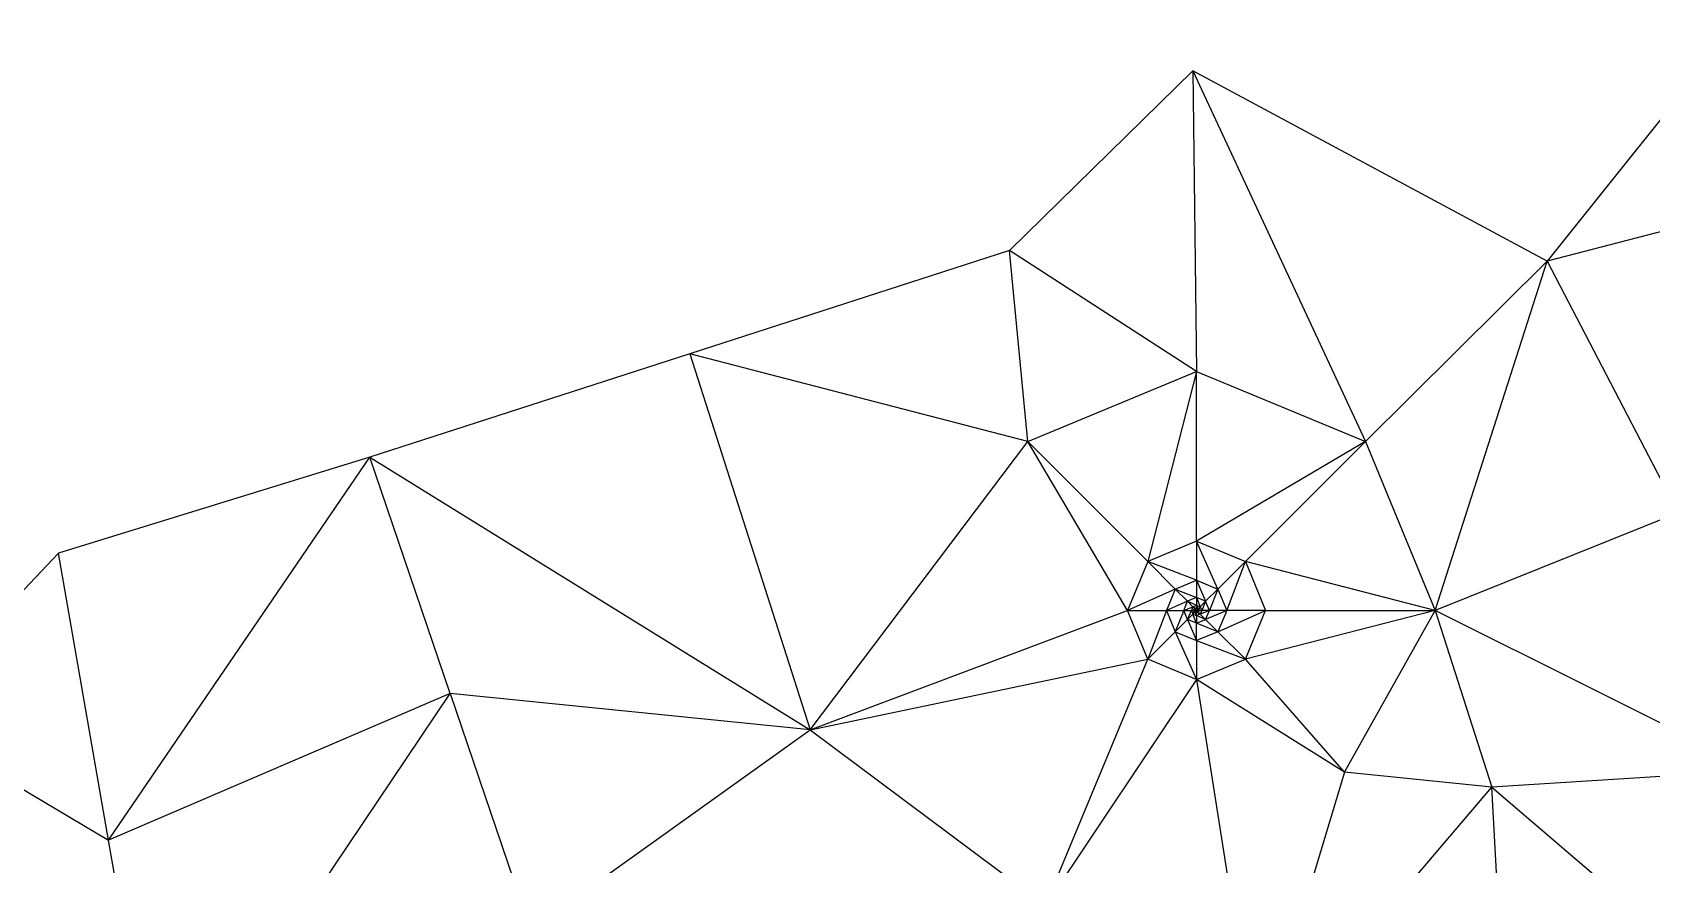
# Model space of a CAD drawing. Header units: inches. Extents: x 2000000 to 2613718, y 1000000 to 1269741.
# Drawn here: x 2611654 to 2612122.8, y 1269378.4 to 1269619.2 of the extents above; entities that cross this region are included whole.
import ezdxf

# ---------------------------------------------------------------- set-up
doc = ezdxf.new("R2010")
doc.units = ezdxf.units.IN
doc.header["$MEASUREMENT"] = 0

msp = doc.modelspace()

# ---------------------------------------------------------------- linework, layer by layer
for points, elevation in [([(2611984.87, 1269458.12), (2611982.31, 1269451.95)], 246.51), ([(2611984.87, 1269458.12), (2611982.31, 1269451.95)], 246.51), ([(2611990.54, 1269451.95), (2611990.69, 1269452.3)], 246.24), ([(2611990.54, 1269451.95), (2611990.69, 1269452.3)], 246.24), ([(2611990.69, 1269451.6), (2611990.54, 1269451.95)], 246.24), ([(2611990.69, 1269451.6), (2611990.54, 1269451.95)], 246.24), ([(2611991.04, 1269452.45), (2611990.69, 1269452.3)], 246.24), ([(2611991.04, 1269452.45), (2611990.69, 1269452.3)], 246.24), ([(2611991.04, 1269451.45), (2611990.69, 1269451.6)], 246.24), ([(2611991.04, 1269451.45), (2611990.69, 1269451.6)], 246.24), ([(2611991.39, 1269452.3), (2611991.04, 1269452.45)], 246.24), ([(2611991.39, 1269452.3), (2611991.04, 1269452.45)], 246.24), ([(2611991.39, 1269451.6), (2611991.04, 1269451.45)], 246.24), ([(2611991.39, 1269451.6), (2611991.04, 1269451.45)], 246.24), ([(2611991.54, 1269451.95), (2611991.39, 1269452.3)], 246.24), ([(2611991.54, 1269451.95), (2611991.39, 1269452.3)], 246.24), ([(2611991.39, 1269451.6), (2611991.54, 1269451.95)], 246.24), ([(2611991.39, 1269451.6), (2611991.54, 1269451.95)], 246.24)]:
    msp.add_lwpolyline(points, dxfattribs=dict(elevation=elevation))
for points in [[(2612145.59, 1269619.18, 247.03), (2612092.6, 1269552.98, 246.95)], [(2612145.59, 1269619.18, 247.03), (2612092.6, 1269552.98, 246.95)], [(2611989.93, 1269608.03, 246.6), (2611936.87, 1269556.05, 246.47)], [(2611989.93, 1269608.03, 246.6), (2611936.87, 1269556.05, 246.47)], [(2612092.6, 1269552.98, 246.95), (2611989.93, 1269608.03, 246.6)], [(2611989.93, 1269608.03, 246.6), (2612039.92, 1269500.83, 246.82)], [(2611989.93, 1269608.03, 246.6), (2611991.04, 1269521.08, 246.64)], [(2612092.6, 1269552.98, 246.95), (2611989.93, 1269608.03, 246.6)], [(2611989.93, 1269608.03, 246.6), (2612039.92, 1269500.83, 246.82)], [(2611989.93, 1269608.03, 246.6), (2611991.04, 1269521.08, 246.64)], [(2612171.12, 1269573.29, 247.17), (2612092.6, 1269552.98, 246.95)], [(2612171.12, 1269573.29, 247.17), (2612092.6, 1269552.98, 246.95)], [(2611936.87, 1269556.05, 246.47), (2611844.32, 1269526.17, 246.23)], [(2611936.87, 1269556.05, 246.47), (2611844.32, 1269526.17, 246.23)], [(2611942.16, 1269500.83, 246.51), (2611936.87, 1269556.05, 246.47)], [(2611991.04, 1269521.08, 246.64), (2611936.87, 1269556.05, 246.47)], [(2611942.16, 1269500.83, 246.51), (2611936.87, 1269556.05, 246.47)], [(2611991.04, 1269521.08, 246.64), (2611936.87, 1269556.05, 246.47)], [(2612039.92, 1269500.83, 246.82), (2612092.6, 1269552.98, 246.95)], [(2612039.92, 1269500.83, 246.82), (2612092.6, 1269552.98, 246.95)], [(2612060.17, 1269451.95, 246.96), (2612092.6, 1269552.98, 246.95)], [(2612060.17, 1269451.95, 246.96), (2612092.6, 1269552.98, 246.95)], [(2612092.6, 1269552.98, 246.95), (2612130.47, 1269480.16, 247.18)], [(2612092.6, 1269552.98, 246.95), (2612130.47, 1269480.16, 247.18)], [(2611844.32, 1269526.17, 246.23), (2611751.69, 1269496.27, 245.88)], [(2611844.32, 1269526.17, 246.23), (2611751.69, 1269496.27, 245.88)], [(2611844.32, 1269526.17, 246.23), (2611879.21, 1269417.41, 246.49)], [(2611942.16, 1269500.83, 246.51), (2611844.32, 1269526.17, 246.23)], [(2611844.32, 1269526.17, 246.23), (2611879.21, 1269417.41, 246.49)], [(2611942.16, 1269500.83, 246.51), (2611844.32, 1269526.17, 246.23)], [(2611942.16, 1269500.83, 246.51), (2611991.04, 1269521.08, 246.64)], [(2611942.16, 1269500.83, 246.51), (2611991.04, 1269521.08, 246.64)], [(2611991.04, 1269521.08, 246.64), (2611976.9, 1269466.09, 246.56)], [(2611991.04, 1269521.08, 246.64), (2611976.9, 1269466.09, 246.56)], [(2611991.04, 1269521.08, 246.64), (2612039.92, 1269500.83, 246.82)], [(2611991.04, 1269471.95, 246.6), (2611991.04, 1269521.08, 246.64)], [(2611991.04, 1269521.08, 246.64), (2612039.92, 1269500.83, 246.82)], [(2611991.04, 1269471.95, 246.6), (2611991.04, 1269521.08, 246.64)], [(2611879.21, 1269417.41, 246.49), (2611942.16, 1269500.83, 246.51)], [(2611879.21, 1269417.41, 246.49), (2611942.16, 1269500.83, 246.51)], [(2611971.04, 1269451.95, 246.56), (2611942.16, 1269500.83, 246.51)], [(2611976.9, 1269466.09, 246.56), (2611942.16, 1269500.83, 246.51)], [(2611971.04, 1269451.95, 246.56), (2611942.16, 1269500.83, 246.51)], [(2611976.9, 1269466.09, 246.56), (2611942.16, 1269500.83, 246.51)], [(2612039.92, 1269500.83, 246.82), (2611991.04, 1269471.95, 246.6)], [(2612039.92, 1269500.83, 246.82), (2611991.04, 1269471.95, 246.6)], [(2612005.18, 1269466.09, 246.65), (2612039.92, 1269500.83, 246.82)], [(2612005.18, 1269466.09, 246.65), (2612039.92, 1269500.83, 246.82)], [(2612039.92, 1269500.83, 246.82), (2612060.17, 1269451.95, 246.96)], [(2612039.92, 1269500.83, 246.82), (2612060.17, 1269451.95, 246.96)], [(2611751.69, 1269496.27, 245.88), (2611661.47, 1269468.51, 245.59)], [(2611751.69, 1269496.27, 245.88), (2611661.47, 1269468.51, 245.59)], [(2611676.04, 1269385.48, 245.62), (2611751.69, 1269496.27, 245.88)], [(2611676.04, 1269385.48, 245.62), (2611751.69, 1269496.27, 245.88)], [(2611751.69, 1269496.27, 245.88), (2611879.21, 1269417.41, 246.49)], [(2611774.92, 1269427.9, 245.98), (2611751.69, 1269496.27, 245.88)], [(2611751.69, 1269496.27, 245.88), (2611879.21, 1269417.41, 246.49)], [(2611774.92, 1269427.9, 245.98), (2611751.69, 1269496.27, 245.88)], [(2612130.47, 1269480.16, 247.18), (2612060.17, 1269451.95, 246.96)], [(2612130.47, 1269480.16, 247.18), (2612060.17, 1269451.95, 246.96)], [(2611661.47, 1269468.51, 245.59), (2611616.3, 1269420.9, 245.48)], [(2611661.47, 1269468.51, 245.59), (2611616.3, 1269420.9, 245.48)], [(2611676.04, 1269385.48, 245.62), (2611661.47, 1269468.51, 245.59)], [(2611676.04, 1269385.48, 245.62), (2611661.47, 1269468.51, 245.59)], [(2611991.04, 1269471.95, 246.6), (2611976.9, 1269466.09, 246.56)], [(2611991.04, 1269471.95, 246.6), (2611976.9, 1269466.09, 246.56)], [(2611991.04, 1269471.95, 246.6), (2612005.18, 1269466.09, 246.65)], [(2611991.04, 1269471.95, 246.6), (2611991.04, 1269460.68, 246.53)], [(2611997.21, 1269458.12, 246.55), (2611991.04, 1269471.95, 246.6)], [(2611991.04, 1269471.95, 246.6), (2612005.18, 1269466.09, 246.65)], [(2611991.04, 1269471.95, 246.6), (2611991.04, 1269460.68, 246.53)], [(2611997.21, 1269458.12, 246.55), (2611991.04, 1269471.95, 246.6)], [(2611976.9, 1269466.09, 246.56), (2611971.04, 1269451.95, 246.56)], [(2611976.9, 1269466.09, 246.56), (2611971.04, 1269451.95, 246.56)], [(2611976.9, 1269466.09, 246.56), (2611984.87, 1269458.12, 246.51)], [(2611991.04, 1269460.68, 246.53), (2611976.9, 1269466.09, 246.56)], [(2611976.9, 1269466.09, 246.56), (2611984.87, 1269458.12, 246.51)], [(2611991.04, 1269460.68, 246.53), (2611976.9, 1269466.09, 246.56)], [(2612005.18, 1269466.09, 246.65), (2611997.21, 1269458.12, 246.55)], [(2612005.18, 1269466.09, 246.65), (2611997.21, 1269458.12, 246.55)], [(2611999.77, 1269451.95, 246.57), (2612005.18, 1269466.09, 246.65)], [(2611999.77, 1269451.95, 246.57), (2612005.18, 1269466.09, 246.65)], [(2612005.18, 1269466.09, 246.65), (2612011.04, 1269451.95, 246.69)], [(2612060.17, 1269451.95, 246.96), (2612005.18, 1269466.09, 246.65)], [(2612005.18, 1269466.09, 246.65), (2612011.04, 1269451.95, 246.69)], [(2612060.17, 1269451.95, 246.96), (2612005.18, 1269466.09, 246.65)], [(2611984.87, 1269458.12, 246.51), (2611991.04, 1269460.68, 246.53)], [(2611984.87, 1269458.12, 246.51), (2611991.04, 1269460.68, 246.53)], [(2611991.04, 1269460.68, 246.53), (2611997.21, 1269458.12, 246.55)], [(2611991.04, 1269460.68, 246.53), (2611993.67, 1269454.58, 246.46)], [(2611991.04, 1269460.68, 246.53), (2611991.04, 1269455.67, 246.45)], [(2611991.04, 1269460.68, 246.53), (2611997.21, 1269458.12, 246.55)], [(2611991.04, 1269460.68, 246.53), (2611993.67, 1269454.58, 246.46)], [(2611991.04, 1269460.68, 246.53), (2611991.04, 1269455.67, 246.45)], [(2611984.87, 1269458.12, 246.51), (2611971.04, 1269451.95, 246.56)], [(2611984.87, 1269458.12, 246.51), (2611971.04, 1269451.95, 246.56)], [(2611988.41, 1269454.58, 246.44), (2611982.31, 1269451.95, 246.51)], [(2611988.41, 1269454.58, 246.44), (2611982.31, 1269451.95, 246.51)], [(2611988.41, 1269454.58, 246.44), (2611984.87, 1269458.12, 246.51)], [(2611984.87, 1269458.12, 246.51), (2611991.04, 1269455.67, 246.45)], [(2611988.41, 1269454.58, 246.44), (2611984.87, 1269458.12, 246.51)], [(2611984.87, 1269458.12, 246.51), (2611991.04, 1269455.67, 246.45)], [(2611987.32, 1269451.95, 246.44), (2611988.41, 1269454.58, 246.44)], [(2611987.32, 1269451.95, 246.44), (2611988.41, 1269454.58, 246.44)], [(2611991.04, 1269455.67, 246.45), (2611988.41, 1269454.58, 246.44)], [(2611991.04, 1269455.67, 246.45), (2611988.41, 1269454.58, 246.44)], [(2611988.41, 1269454.58, 246.44), (2611991.04, 1269453.44, 246.35)], [(2611988.41, 1269454.58, 246.44), (2611989.99, 1269453, 246.35)], [(2611988.41, 1269454.58, 246.44), (2611991.04, 1269453.44, 246.35)], [(2611988.41, 1269454.58, 246.44), (2611989.99, 1269453, 246.35)], [(2611993.67, 1269454.58, 246.46), (2611991.04, 1269455.67, 246.45)], [(2611991.04, 1269455.67, 246.45), (2611992.09, 1269453, 246.36)], [(2611991.04, 1269455.67, 246.45), (2611991.04, 1269453.44, 246.35)], [(2611993.67, 1269454.58, 246.46), (2611991.04, 1269455.67, 246.45)], [(2611991.04, 1269455.67, 246.45), (2611992.09, 1269453, 246.36)], [(2611991.04, 1269455.67, 246.45), (2611991.04, 1269453.44, 246.35)], [(2611993.67, 1269454.58, 246.46), (2611992.09, 1269453, 246.36)], [(2611993.67, 1269454.58, 246.46), (2611992.09, 1269453, 246.36)], [(2611993.67, 1269454.58, 246.46), (2611992.53, 1269451.95, 246.36)], [(2611993.67, 1269454.58, 246.46), (2611992.53, 1269451.95, 246.36)], [(2611997.21, 1269458.12, 246.55), (2611993.67, 1269454.58, 246.46)], [(2611997.21, 1269458.12, 246.55), (2611993.67, 1269454.58, 246.46)], [(2611994.76, 1269451.95, 246.46), (2611993.67, 1269454.58, 246.46)], [(2611994.76, 1269451.95, 246.46), (2611993.67, 1269454.58, 246.46)], [(2611997.21, 1269458.12, 246.55), (2611994.76, 1269451.95, 246.46)], [(2611997.21, 1269458.12, 246.55), (2611994.76, 1269451.95, 246.46)], [(2611997.21, 1269458.12, 246.55), (2611999.77, 1269451.95, 246.57)], [(2611997.21, 1269458.12, 246.55), (2611999.77, 1269451.95, 246.57)], [(2611879.21, 1269417.41, 246.49), (2611971.04, 1269451.95, 246.56)], [(2611879.21, 1269417.41, 246.49), (2611971.04, 1269451.95, 246.56)], [(2611976.9, 1269437.81, 246.6), (2611971.04, 1269451.95, 246.56)], [(2611971.04, 1269451.95, 246.56), (2611982.31, 1269451.95, 246.51)], [(2611976.9, 1269437.81, 246.6), (2611971.04, 1269451.95, 246.56)], [(2611971.04, 1269451.95, 246.56), (2611982.31, 1269451.95, 246.51)], [(2611982.31, 1269451.95, 246.51), (2611976.9, 1269437.81, 246.6)], [(2611982.31, 1269451.95, 246.51), (2611976.9, 1269437.81, 246.6)], [(2611982.31, 1269451.95, 246.51), (2611987.32, 1269451.95, 246.44)], [(2611982.31, 1269451.95, 246.51), (2611984.87, 1269445.78, 246.53)], [(2611982.31, 1269451.95, 246.51), (2611987.32, 1269451.95, 246.44)], [(2611982.31, 1269451.95, 246.51), (2611984.87, 1269445.78, 246.53)], [(2611987.32, 1269451.95, 246.44), (2611984.87, 1269445.78, 246.53)], [(2611987.32, 1269451.95, 246.44), (2611984.87, 1269445.78, 246.53)], [(2611984.87, 1269445.78, 246.53), (2611988.41, 1269449.32, 246.44)], [(2611984.87, 1269445.78, 246.53), (2611988.41, 1269449.32, 246.44)], [(2611987.32, 1269451.95, 246.44), (2611989.99, 1269453, 246.35)], [(2611987.32, 1269451.95, 246.44), (2611989.99, 1269453, 246.35)], [(2611988.41, 1269449.32, 246.44), (2611987.32, 1269451.95, 246.44)], [(2611987.32, 1269451.95, 246.44), (2611989.55, 1269451.95, 246.35)], [(2611988.41, 1269449.32, 246.44), (2611987.32, 1269451.95, 246.44)], [(2611987.32, 1269451.95, 246.44), (2611989.55, 1269451.95, 246.35)], [(2611988.41, 1269449.32, 246.44), (2611989.55, 1269451.95, 246.35)], [(2611988.41, 1269449.32, 246.44), (2611989.55, 1269451.95, 246.35)], [(2611988.41, 1269449.32, 246.44), (2611989.99, 1269450.9, 246.35)], [(2611988.41, 1269449.32, 246.44), (2611989.99, 1269450.9, 246.35)], [(2611991.04, 1269448.23, 246.45), (2611988.41, 1269449.32, 246.44)], [(2611988.41, 1269449.32, 246.44), (2611991.04, 1269443.22, 246.55)], [(2611991.04, 1269448.23, 246.45), (2611988.41, 1269449.32, 246.44)], [(2611988.41, 1269449.32, 246.44), (2611991.04, 1269443.22, 246.55)], [(2611989.99, 1269453, 246.35), (2611989.55, 1269451.95, 246.35)], [(2611989.99, 1269453, 246.35), (2611989.55, 1269451.95, 246.35)], [(2611989.55, 1269451.95, 246.35), (2611990.69, 1269452.3, 246.24)], [(2611989.55, 1269451.95, 246.35), (2611990.69, 1269452.3, 246.24)], [(2611989.55, 1269451.95, 246.35), (2611990.54, 1269451.95, 246.24)], [(2611989.55, 1269451.95, 246.35), (2611989.99, 1269450.9, 246.35)], [(2611989.55, 1269451.95, 246.35), (2611990.54, 1269451.95, 246.24)], [(2611989.55, 1269451.95, 246.35), (2611989.99, 1269450.9, 246.35)], [(2611989.99, 1269453, 246.35), (2611991.04, 1269453.44, 246.35)], [(2611989.99, 1269453, 246.35), (2611991.04, 1269453.44, 246.35)], [(2611990.69, 1269452.3, 246.24), (2611989.99, 1269453, 246.35)], [(2611989.99, 1269453, 246.35), (2611991.04, 1269452.45, 246.24)], [(2611990.69, 1269452.3, 246.24), (2611989.99, 1269453, 246.35)], [(2611989.99, 1269453, 246.35), (2611991.04, 1269452.45, 246.24)], [(2611989.99, 1269450.9, 246.35), (2611990.54, 1269451.95, 246.24)], [(2611989.99, 1269450.9, 246.35), (2611990.54, 1269451.95, 246.24)], [(2611989.99, 1269450.9, 246.35), (2611990.69, 1269451.6, 246.24)], [(2611989.99, 1269450.9, 246.35), (2611990.69, 1269451.6, 246.24)], [(2611989.99, 1269450.9, 246.35), (2611991.04, 1269450.46, 246.35)], [(2611991.04, 1269448.23, 246.45), (2611989.99, 1269450.9, 246.35)], [(2611989.99, 1269450.9, 246.35), (2611991.04, 1269450.46, 246.35)], [(2611991.04, 1269448.23, 246.45), (2611989.99, 1269450.9, 246.35)], [(2611990.54, 1269451.95, 246.24), (2611991.04, 1269451.95, 246.24)], [(2611990.54, 1269451.95, 246.24), (2611991.04, 1269451.95, 246.24)], [(2611991.04, 1269451.95, 246.24), (2611990.69, 1269452.3, 246.24)], [(2611991.04, 1269451.95, 246.24), (2611990.69, 1269452.3, 246.24)], [(2611991.04, 1269451.95, 246.24), (2611990.69, 1269451.6, 246.24)], [(2611991.04, 1269451.95, 246.24), (2611990.69, 1269451.6, 246.24)], [(2611991.04, 1269450.46, 246.35), (2611990.69, 1269451.6, 246.24)], [(2611991.04, 1269450.46, 246.35), (2611990.69, 1269451.6, 246.24)], [(2611991.04, 1269453.44, 246.35), (2611992.09, 1269453, 246.36)], [(2611991.04, 1269453.44, 246.35), (2611991.39, 1269452.3, 246.24)], [(2611991.04, 1269453.44, 246.35), (2611991.04, 1269452.45, 246.24)], [(2611991.04, 1269453.44, 246.35), (2611992.09, 1269453, 246.36)], [(2611991.04, 1269453.44, 246.35), (2611991.39, 1269452.3, 246.24)], [(2611991.04, 1269453.44, 246.35), (2611991.04, 1269452.45, 246.24)], [(2611991.04, 1269452.45, 246.24), (2611991.04, 1269451.95, 246.24)], [(2611991.04, 1269452.45, 246.24), (2611991.04, 1269451.95, 246.24)], [(2611991.39, 1269452.3, 246.24), (2611991.04, 1269451.95, 246.24)], [(2611991.39, 1269452.3, 246.24), (2611991.04, 1269451.95, 246.24)], [(2611991.04, 1269451.95, 246.24), (2611991.39, 1269451.6, 246.24)], [(2611991.54, 1269451.95, 246.24), (2611991.04, 1269451.95, 246.24)], [(2611991.04, 1269451.45, 246.24), (2611991.04, 1269451.95, 246.24)], [(2611991.04, 1269451.95, 246.24), (2611991.39, 1269451.6, 246.24)], [(2611991.54, 1269451.95, 246.24), (2611991.04, 1269451.95, 246.24)], [(2611991.04, 1269451.45, 246.24), (2611991.04, 1269451.95, 246.24)], [(2611991.04, 1269450.46, 246.35), (2611991.04, 1269451.45, 246.24)], [(2611992.09, 1269450.9, 246.36), (2611991.04, 1269451.45, 246.24)], [(2611991.04, 1269450.46, 246.35), (2611991.04, 1269451.45, 246.24)], [(2611992.09, 1269450.9, 246.36), (2611991.04, 1269451.45, 246.24)], [(2611992.09, 1269450.9, 246.36), (2611991.04, 1269450.46, 246.35)], [(2611992.09, 1269450.9, 246.36), (2611991.04, 1269450.46, 246.35)], [(2611991.04, 1269450.46, 246.35), (2611991.04, 1269448.23, 246.45)], [(2611993.67, 1269449.32, 246.46), (2611991.04, 1269450.46, 246.35)], [(2611991.04, 1269450.46, 246.35), (2611991.04, 1269448.23, 246.45)], [(2611993.67, 1269449.32, 246.46), (2611991.04, 1269450.46, 246.35)], [(2611991.04, 1269448.23, 246.45), (2611993.67, 1269449.32, 246.46)], [(2611991.04, 1269448.23, 246.45), (2611993.67, 1269449.32, 246.46)], [(2611992.09, 1269453, 246.36), (2611991.39, 1269452.3, 246.24)], [(2611992.09, 1269453, 246.36), (2611991.39, 1269452.3, 246.24)], [(2611992.53, 1269451.95, 246.36), (2611991.39, 1269451.6, 246.24)], [(2611992.53, 1269451.95, 246.36), (2611991.39, 1269451.6, 246.24)], [(2611992.09, 1269450.9, 246.36), (2611991.39, 1269451.6, 246.24)], [(2611992.09, 1269450.9, 246.36), (2611991.39, 1269451.6, 246.24)], [(2611992.09, 1269453, 246.36), (2611991.54, 1269451.95, 246.24)], [(2611992.09, 1269453, 246.36), (2611991.54, 1269451.95, 246.24)], [(2611992.53, 1269451.95, 246.36), (2611991.54, 1269451.95, 246.24)], [(2611992.53, 1269451.95, 246.36), (2611991.54, 1269451.95, 246.24)], [(2611992.09, 1269453, 246.36), (2611992.53, 1269451.95, 246.36)], [(2611992.09, 1269453, 246.36), (2611992.53, 1269451.95, 246.36)], [(2611994.76, 1269451.95, 246.46), (2611992.09, 1269450.9, 246.36)], [(2611992.53, 1269451.95, 246.36), (2611992.09, 1269450.9, 246.36)], [(2611994.76, 1269451.95, 246.46), (2611992.09, 1269450.9, 246.36)], [(2611992.53, 1269451.95, 246.36), (2611992.09, 1269450.9, 246.36)], [(2611993.67, 1269449.32, 246.46), (2611992.09, 1269450.9, 246.36)], [(2611993.67, 1269449.32, 246.46), (2611992.09, 1269450.9, 246.36)], [(2611994.76, 1269451.95, 246.46), (2611992.53, 1269451.95, 246.36)], [(2611994.76, 1269451.95, 246.46), (2611992.53, 1269451.95, 246.36)], [(2611993.67, 1269449.32, 246.46), (2611994.76, 1269451.95, 246.46)], [(2611999.77, 1269451.95, 246.57), (2611993.67, 1269449.32, 246.46)], [(2611993.67, 1269449.32, 246.46), (2611994.76, 1269451.95, 246.46)], [(2611999.77, 1269451.95, 246.57), (2611993.67, 1269449.32, 246.46)], [(2611997.21, 1269445.78, 246.57), (2611993.67, 1269449.32, 246.46)], [(2611997.21, 1269445.78, 246.57), (2611993.67, 1269449.32, 246.46)], [(2611999.77, 1269451.95, 246.57), (2611994.76, 1269451.95, 246.46)], [(2611999.77, 1269451.95, 246.57), (2611994.76, 1269451.95, 246.46)], [(2611999.77, 1269451.95, 246.57), (2611997.21, 1269445.78, 246.57)], [(2611997.21, 1269445.78, 246.57), (2612011.04, 1269451.95, 246.69)], [(2611999.77, 1269451.95, 246.57), (2611997.21, 1269445.78, 246.57)], [(2611997.21, 1269445.78, 246.57), (2612011.04, 1269451.95, 246.69)], [(2612011.04, 1269451.95, 246.69), (2611999.77, 1269451.95, 246.57)], [(2612011.04, 1269451.95, 246.69), (2611999.77, 1269451.95, 246.57)], [(2612005.18, 1269437.81, 246.69), (2612011.04, 1269451.95, 246.69)], [(2612060.17, 1269451.95, 246.96), (2612005.18, 1269437.81, 246.69)], [(2612005.18, 1269437.81, 246.69), (2612011.04, 1269451.95, 246.69)], [(2612060.17, 1269451.95, 246.96), (2612005.18, 1269437.81, 246.69)], [(2612011.04, 1269451.95, 246.69), (2612060.17, 1269451.95, 246.96)], [(2612011.04, 1269451.95, 246.69), (2612060.17, 1269451.95, 246.96)], [(2612033.91, 1269405.11, 246.97), (2612060.17, 1269451.95, 246.96)], [(2612033.91, 1269405.11, 246.97), (2612060.17, 1269451.95, 246.96)], [(2612060.17, 1269451.95, 246.96), (2612076.58, 1269400.79, 247.15)], [(2612153.01, 1269405.65, 247.41), (2612060.17, 1269451.95, 246.96)], [(2612060.17, 1269451.95, 246.96), (2612076.58, 1269400.79, 247.15)], [(2612153.01, 1269405.65, 247.41), (2612060.17, 1269451.95, 246.96)], [(2611976.9, 1269437.81, 246.6), (2611984.87, 1269445.78, 246.53)], [(2611976.9, 1269437.81, 246.6), (2611984.87, 1269445.78, 246.53)], [(2611984.87, 1269445.78, 246.53), (2611991.04, 1269443.22, 246.55)], [(2611984.87, 1269445.78, 246.53), (2611991.04, 1269431.95, 246.65)], [(2611984.87, 1269445.78, 246.53), (2611991.04, 1269443.22, 246.55)], [(2611984.87, 1269445.78, 246.53), (2611991.04, 1269431.95, 246.65)], [(2611991.04, 1269443.22, 246.55), (2611991.04, 1269448.23, 246.45)], [(2611997.21, 1269445.78, 246.57), (2611991.04, 1269448.23, 246.45)], [(2611991.04, 1269443.22, 246.55), (2611991.04, 1269448.23, 246.45)], [(2611997.21, 1269445.78, 246.57), (2611991.04, 1269448.23, 246.45)], [(2611997.21, 1269445.78, 246.57), (2611991.04, 1269443.22, 246.55)], [(2611997.21, 1269445.78, 246.57), (2611991.04, 1269443.22, 246.55)], [(2612005.18, 1269437.81, 246.69), (2611997.21, 1269445.78, 246.57)], [(2612005.18, 1269437.81, 246.69), (2611997.21, 1269445.78, 246.57)], [(2611991.04, 1269443.22, 246.55), (2612005.18, 1269437.81, 246.69)], [(2611991.04, 1269443.22, 246.55), (2611991.04, 1269431.95, 246.65)], [(2611991.04, 1269443.22, 246.55), (2612005.18, 1269437.81, 246.69)], [(2611991.04, 1269443.22, 246.55), (2611991.04, 1269431.95, 246.65)], [(2611879.21, 1269417.41, 246.49), (2611976.9, 1269437.81, 246.6)], [(2611879.21, 1269417.41, 246.49), (2611976.9, 1269437.81, 246.6)], [(2611947.34, 1269366.58, 246.87), (2611976.9, 1269437.81, 246.6)], [(2611947.34, 1269366.58, 246.87), (2611976.9, 1269437.81, 246.6)], [(2611991.04, 1269431.95, 246.65), (2611976.9, 1269437.81, 246.6)], [(2611991.04, 1269431.95, 246.65), (2611976.9, 1269437.81, 246.6)], [(2611991.04, 1269431.95, 246.65), (2612005.18, 1269437.81, 246.69)], [(2611991.04, 1269431.95, 246.65), (2612005.18, 1269437.81, 246.69)], [(2612033.91, 1269405.11, 246.97), (2612005.18, 1269437.81, 246.69)], [(2612033.91, 1269405.11, 246.97), (2612005.18, 1269437.81, 246.69)], [(2611991.04, 1269431.95, 246.65), (2611947.34, 1269366.58, 246.87)], [(2611991.04, 1269431.95, 246.65), (2611947.34, 1269366.58, 246.87)], [(2612033.91, 1269405.11, 246.97), (2611991.04, 1269431.95, 246.65)], [(2611991.04, 1269431.95, 246.65), (2612008.48, 1269320.97, 247.14)], [(2612033.91, 1269405.11, 246.97), (2611991.04, 1269431.95, 246.65)], [(2611991.04, 1269431.95, 246.65), (2612008.48, 1269320.97, 247.14)], [(2611774.92, 1269427.9, 245.98), (2611676.04, 1269385.48, 245.62)], [(2611774.92, 1269427.9, 245.98), (2611676.04, 1269385.48, 245.62)], [(2611690.6, 1269302.46, 245.62), (2611774.92, 1269427.9, 245.98)], [(2611690.6, 1269302.46, 245.62), (2611774.92, 1269427.9, 245.98)], [(2611879.21, 1269417.41, 246.49), (2611774.92, 1269427.9, 245.98)], [(2611774.92, 1269427.9, 245.98), (2611798.14, 1269359.53, 246.11)], [(2611879.21, 1269417.41, 246.49), (2611774.92, 1269427.9, 245.98)], [(2611774.92, 1269427.9, 245.98), (2611798.14, 1269359.53, 246.11)], [(2611616.3, 1269420.9, 245.48), (2611676.04, 1269385.48, 245.62)], [(2611616.3, 1269420.9, 245.48), (2611676.04, 1269385.48, 245.62)], [(2611798.14, 1269359.53, 246.11), (2611879.21, 1269417.41, 246.49)], [(2611798.14, 1269359.53, 246.11), (2611879.21, 1269417.41, 246.49)], [(2611879.21, 1269417.41, 246.49), (2611947.34, 1269366.58, 246.87)], [(2611879.21, 1269417.41, 246.49), (2611947.34, 1269366.58, 246.87)], [(2612033.91, 1269405.11, 246.97), (2612008.48, 1269320.97, 247.14)], [(2612033.91, 1269405.11, 246.97), (2612008.48, 1269320.97, 247.14)], [(2612076.58, 1269400.79, 247.15), (2612033.91, 1269405.11, 246.97)], [(2612076.58, 1269400.79, 247.15), (2612033.91, 1269405.11, 246.97)], [(2612153.01, 1269405.65, 247.41), (2612076.58, 1269400.79, 247.15)], [(2612153.01, 1269405.65, 247.41), (2612076.58, 1269400.79, 247.15)], [(2612008.48, 1269320.97, 247.14), (2612076.58, 1269400.79, 247.15)], [(2612008.48, 1269320.97, 247.14), (2612076.58, 1269400.79, 247.15)], [(2612076.58, 1269400.79, 247.15), (2612160.34, 1269329.17, 247.62)], [(2612080.68, 1269324.87, 247.39), (2612076.58, 1269400.79, 247.15)], [(2612076.58, 1269400.79, 247.15), (2612160.34, 1269329.17, 247.62)], [(2612080.68, 1269324.87, 247.39), (2612076.58, 1269400.79, 247.15)], [(2611690.6, 1269302.46, 245.62), (2611676.04, 1269385.48, 245.62)], [(2611690.6, 1269302.46, 245.62), (2611676.04, 1269385.48, 245.62)]]:
    msp.add_polyline3d(points)

doc.saveas('drawing.dxf')
